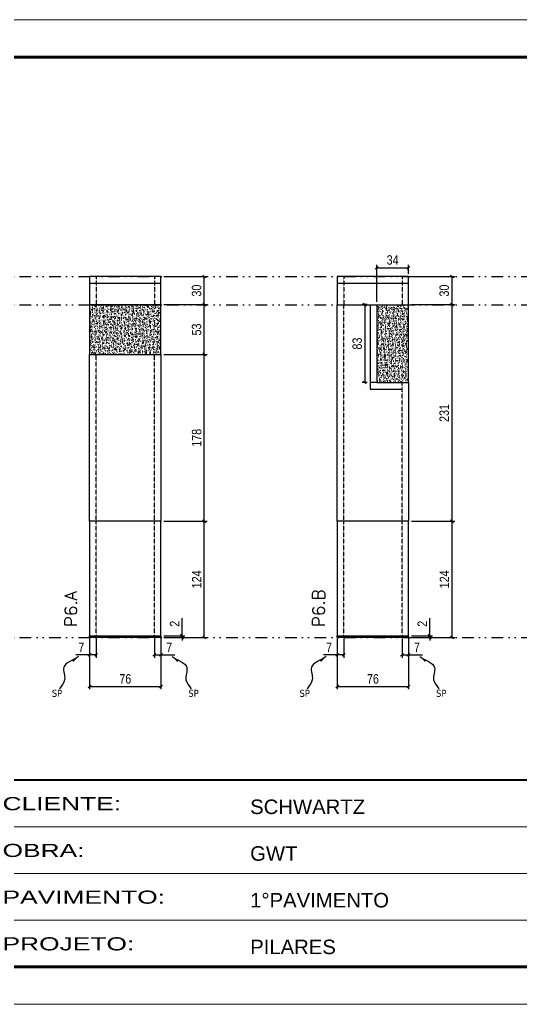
# Model space of a CAD drawing. Extents: x 13770 to 23315, y 867 to 16997.
# Drawn here: x 14839 to 15374, y 12353 to 13403 of the extents above; entities that cross this region are included whole.
import ezdxf

# ---------------------------------------------------------------- set-up
doc = ezdxf.new("R2010")
doc.units = 0
for name, pattern in [('CONTINUO', [0]), ('DASHED', [0.75, 0.5, -0.25]), ('DIVIDE2', [0.625, 0.25, -0.125, 0, -0.125, 0, -0.125]), ('HIDDEN', [0.375, 0.25, -0.125])]:
    doc.linetypes.add(name, pattern=pattern)
for name, color, linetype in [('COTA', 241, 'Continuous'), ('Nível', 160, 'Continuous'), ('Painéis', 200, 'Continuous'), ('SARR_2.2x7', 40, 'Continuous'), ('Sarrafo de Pressão', 42, 'HIDDEN'), ('texto', 7, 'Continuous')]:
    doc.layers.add(name, color=color, linetype=linetype)
for name, color, linetype, lineweight in [('Folhas', 255, 'Continuous', 9), ('SARRAFO DE PRESSAO', 251, 'DASHED', 9), ('Texto Seção', 7, 'Continuous', 15)]:
    doc.layers.add(name, color=color, linetype=linetype, lineweight=lineweight)
doc.styles.add('ARIAL', font='arial.ttf')
doc.styles.add('COTA TECNICA', font='techl___.ttf', dxfattribs={"height": 10})
doc.styles.add('COTA TECNICA-50', font='techl___.ttf', dxfattribs={"height": 10})
doc.styles.add('REGUA-120', font='ROMANS.shx', dxfattribs={"height": 15})
doc.styles.get("Standard").update_dxf_attribs({"font": 'arial.ttf'})
doc.styles.add('Tecnologia', font='')
doc.styles.get('Tecnologia').set_extended_font_data('Forgotten Futurist')
doc.dimstyles.new('COTA PAINEL-50', dxfattribs={"dimtxt": 10, "dimasz": 3, "dimexe": 3, "dimexo": 3, "dimgap": 3, "dimtad": 1, "dimdec": 1, "dimzin": 12, "dimdsep": 46, "dimtxsty": 'COTA TECNICA-50', "dimblk1": 'OBLIQUE', "dimblk2": 'OBLIQUE', "dimsah": 1, "dimcen": 0.9, "dimclrd": 4, "dimclre": 4, "dimclrt": 240, "dimadec": 1, "dimazin": 3, "dimtfac": 1, "dimtdec": 1, "dimtmove": 0, "dimatfit": 3, "dimfxl": 1, "dimtolj": 1, "dimtzin": 12, "dimarcsym": 0})
doc.dimstyles.new('PAINEL', dxfattribs={"dimtxt": 10, "dimasz": 3, "dimexe": 3, "dimexo": 3, "dimgap": 3, "dimtad": 1, "dimdec": 1, "dimzin": 12, "dimdsep": 46, "dimtxsty": 'COTA TECNICA', "dimblk1": 'OBLIQUE', "dimblk2": 'OBLIQUE', "dimsah": 1, "dimcen": 0.9, "dimclrd": 4, "dimclre": 4, "dimclrt": 240, "dimadec": 1, "dimazin": 3, "dimtfac": 1, "dimtdec": 1, "dimtmove": 0, "dimatfit": 3, "dimfxl": 1, "dimtolj": 1, "dimtzin": 12, "dimarcsym": 0})
doc.dimstyles.get("Standard").update_dxf_attribs({"dimtxt": 0.18, "dimasz": 0.18, "dimexe": 0.18, "dimexo": 0.0625, "dimgap": 0.09, "dimtad": 0, "dimtih": 1, "dimtoh": 1, "dimdec": 4, "dimzin": 0, "dimdsep": 46, "dimtxsty": 'Standard', "dimcen": 0.09, "dimadec": 0, "dimazin": 0, "dimtfac": 1, "dimtdec": 4, "dimtofl": 0, "dimtmove": 0, "dimatfit": 3, "dimfxl": 1, "dimtolj": 1, "dimtzin": 0, "dimarcsym": 0})

# ---------------------------------------------------------------- blocks, each defined once
blk = doc.blocks.new('9999999999')
at = {"color": 30, "linetype": 'CONTINUO'}
for p, q in [((98564.6, 34379.6), (99584, 34379.6)), ((98564.6, 34329.8), (99488, 34329.8)), ((98564.6, 34280), (99488, 34280))]:
    blk.add_line(p, q, dxfattribs=at)
at = {"color": 30, "linetype": 'CONTINUO', "const_width": 2}
blk.add_lwpolyline([(99584, 34230.2), (99584, 34414.4, 0.414214), (99569, 34429.4), (98229, 34429.4, 0.414214), (98214, 34414.4), (98214, 34245.2, 0.414214), (98229, 34230.2), (99584, 34230.2)], format="xyb", dxfattribs=at)
at = {"layer": 'Folhas'}
blk.add_lwpolyline([(98139, 34190.2), (99624, 34190.2), (99624, 35240.2), (98139, 35240.2)], close=True, dxfattribs=at)
at = {"layer": 'Folhas', "color": 30, "const_width": 3}
blk.add_lwpolyline([(98214, 34230.2), (99584, 34230.2), (99584, 35200.2), (98214, 35200.2)], close=True, dxfattribs=at)
at = {"color": 7, "linetype": 'Continuous', "ltscale": 5, "style": 'ARIAL'}
for s, height, p in [('SCHWARTZ', 15.48, (98837.7, 34393.1)), ('GWT', 15.48, (98837.7, 34343.3)), ('1°PAVIMENTO', 15.483, (98837.7, 34293.5)), ('PILARES', 15.48, (98837.7, 34243.7))]:
    blk.add_text(s, height=height, dxfattribs=at).set_placement(p)
at = {"layer": 'Folhas', "color": 7, "style": 'Tecnologia', "width": 1.5}
for s, p in [('CLIENTE:', (98573.7, 34397.2)), ('OBRA:', (98573.7, 34347.3)), ('PAVIMENTO:', (98573.7, 34297.5)), ('PROJETO:', (98573.7, 34247.7))]:
    blk.add_text(s, height=14, dxfattribs=at).set_placement(p)
blk = doc.blocks.new('_Oblique')
at = {"color": 0, "linetype": 'ByBlock', "lineweight": -2}
blk.add_line((-0.5, -0.5), (0.5, 0.5), dxfattribs=at)
blk = doc.blocks.new('*D253')
at = {"layer": 'COTA', "color": 4, "lineweight": -2, "transparency": 16777216}
for p, q in [((14913.6, 12742.9), (14913.6, 12688.7)), ((14989.6, 12742.9), (14989.6, 12688.7)), ((14913.6, 12691.7), (14989.6, 12691.7))]:
    blk.add_line(p, q, dxfattribs=at)
at = {"layer": 'Defpoints', "color": 0, "transparency": 16777216}
for p in [(14913.6, 12745.9), (14989.6, 12745.9), (14989.6, 12691.7)]:
    blk.add_point(p, dxfattribs=at)
at = {"layer": 'COTA', "color": 4, "lineweight": -2, "transparency": 16777216, "xscale": 3, "yscale": 3, "zscale": 3, "rotation": 180}
blk.add_blockref('_Oblique', (14913.6, 12691.7), dxfattribs=at)
at = {"layer": 'COTA', "color": 4, "lineweight": -2, "transparency": 16777216, "xscale": 3, "yscale": 3, "zscale": 3}
blk.add_blockref('_Oblique', (14989.6, 12691.7), dxfattribs=at)
at = {"layer": 'COTA', "color": 240, "transparency": 16777216, "insert": (14951.6, 12699.8), "char_height": 10, "attachment_point": 5, "style": 'COTA TECNICA'}
blk.add_mtext('\\A1;76', dxfattribs=at)
blk = doc.blocks.new('*D254')
at = {"layer": 'COTA', "color": 4, "lineweight": -2, "transparency": 16777216}
for p, q in [((14992.6, 12867.9), (15038.8, 12867.9)), ((15035.8, 12743.9), (15035.8, 12867.9)), ((14992.6, 12743.9), (15038.8, 12743.9))]:
    blk.add_line(p, q, dxfattribs=at)
at = {"layer": 'Defpoints', "color": 0, "transparency": 16777216}
for p in [(14989.6, 12867.9), (15035.8, 12867.9), (14989.6, 12743.9)]:
    blk.add_point(p, dxfattribs=at)
at = {"layer": 'COTA', "color": 4, "lineweight": -2, "transparency": 16777216, "xscale": 3, "yscale": 3, "zscale": 3}
for p, rotation in [((15035.8, 12867.9), 90), ((15035.8, 12743.9), 270)]:
    blk.add_blockref('_Oblique', p, dxfattribs=dict(at, rotation=rotation))
at = {"layer": 'COTA', "color": 240, "transparency": 16777216, "insert": (15027.7, 12805.9), "char_height": 10, "attachment_point": 5, "rotation": 90, "style": 'COTA TECNICA-50'}
blk.add_mtext('\\A1;124', dxfattribs=at)
blk = doc.blocks.new('*D255')
at = {"layer": 'COTA', "color": 4, "lineweight": -2, "transparency": 16777216}
for p, q in [((15012.1, 12745.9), (15012.1, 12764.7)), ((14992.6, 12745.9), (15015.1, 12745.9)), ((14992.6, 12743.9), (15015.1, 12743.9)), ((15012.1, 12743.9), (15012.1, 12745.9)), ((15012.1, 12743.9), (15012.1, 12740.9))]:
    blk.add_line(p, q, dxfattribs=at)
at = {"layer": 'Defpoints', "color": 0, "transparency": 16777216}
for p in [(14989.6, 12745.9), (14989.6, 12743.9), (15012.1, 12743.9)]:
    blk.add_point(p, dxfattribs=at)
at = {"layer": 'COTA', "color": 4, "lineweight": -2, "transparency": 16777216, "xscale": 3, "yscale": 3, "zscale": 3}
for p, rotation in [((15012.1, 12745.9), 270), ((15012.1, 12743.9), 90)]:
    blk.add_blockref('_Oblique', p, dxfattribs=dict(at, rotation=rotation))
at = {"layer": 'COTA', "color": 240, "transparency": 16777216, "insert": (15004.1, 12758.6), "char_height": 10, "attachment_point": 5, "rotation": 90, "style": 'COTA TECNICA-50'}
blk.add_mtext('\\A1;2', dxfattribs=at)
blk = doc.blocks.new('*D261')
at = {"layer": 'COTA', "color": 4, "linetype": 'ByBlock', "lineweight": -2, "transparency": 16777216}
for p, q in [((14992.6, 13045.9), (15038.8, 13045.9)), ((15035.8, 12867.9), (15035.8, 13045.9)), ((14992.6, 12867.9), (15038.8, 12867.9))]:
    blk.add_line(p, q, dxfattribs=at)
at = {"layer": 'Defpoints', "color": 0, "linetype": 'ByBlock', "transparency": 16777216}
for p in [(14989.6, 13045.9), (15035.8, 13045.9), (14989.6, 12867.9)]:
    blk.add_point(p, dxfattribs=at)
at = {"layer": 'COTA', "color": 4, "linetype": 'ByBlock', "lineweight": -2, "transparency": 16777216, "xscale": 3, "yscale": 3, "zscale": 3}
for p, rotation in [((15035.8, 13045.9), 90), ((15035.8, 12867.9), 270)]:
    blk.add_blockref('_Oblique', p, dxfattribs=dict(at, rotation=rotation))
at = {"layer": 'COTA', "color": 240, "linetype": 'ByBlock', "transparency": 16777216, "insert": (15027.7, 12956.9), "char_height": 10, "attachment_point": 5, "rotation": 90, "style": 'COTA TECNICA'}
blk.add_mtext('\\A1;178', dxfattribs=at)
blk = doc.blocks.new('*D256')
at = {"layer": 'COTA', "color": 4, "lineweight": -2, "transparency": 16777216}
for p, q in [((14913.6, 12740.9), (14913.6, 12722.4)), ((14920.6, 12742.9), (14920.6, 12722.4)), ((14913.6, 12725.4), (14898.8, 12725.4)), ((14920.6, 12725.4), (14913.6, 12725.4))]:
    blk.add_line(p, q, dxfattribs=at)
at = {"layer": 'Defpoints', "color": 0, "transparency": 16777216}
for p in [(14913.6, 12743.9), (14920.6, 12745.9), (14913.6, 12725.4)]:
    blk.add_point(p, dxfattribs=at)
at = {"layer": 'COTA', "color": 4, "lineweight": -2, "transparency": 16777216, "xscale": 3, "yscale": 3, "zscale": 3, "rotation": 180}
blk.add_blockref('_Oblique', (14913.6, 12725.4), dxfattribs=at)
at = {"layer": 'COTA', "color": 4, "lineweight": -2, "transparency": 16777216, "xscale": 3, "yscale": 3, "zscale": 3}
blk.add_blockref('_Oblique', (14920.6, 12725.4), dxfattribs=at)
at = {"layer": 'COTA', "color": 240, "transparency": 16777216, "insert": (14904.7, 12733.4), "char_height": 10, "attachment_point": 5, "style": 'COTA TECNICA-50'}
blk.add_mtext('\\A1;7', dxfattribs=at)
blk = doc.blocks.new('*D257')
at = {"layer": 'COTA', "color": 4, "lineweight": -2, "transparency": 16777216}
for p, q in [((14982.6, 12742.9), (14982.6, 12722.4)), ((14989.6, 12740.9), (14989.6, 12722.4)), ((14982.6, 12725.4), (14989.6, 12725.4)), ((14989.6, 12725.4), (15004.3, 12725.4))]:
    blk.add_line(p, q, dxfattribs=at)
at = {"layer": 'Defpoints', "color": 0, "transparency": 16777216}
for p in [(14982.6, 12745.9), (14989.6, 12743.9), (14989.6, 12725.4)]:
    blk.add_point(p, dxfattribs=at)
at = {"layer": 'COTA', "color": 4, "lineweight": -2, "transparency": 16777216, "xscale": 3, "yscale": 3, "zscale": 3, "rotation": 180}
blk.add_blockref('_Oblique', (14982.6, 12725.4), dxfattribs=at)
at = {"layer": 'COTA', "color": 4, "lineweight": -2, "transparency": 16777216, "xscale": 3, "yscale": 3, "zscale": 3}
blk.add_blockref('_Oblique', (14989.6, 12725.4), dxfattribs=at)
at = {"layer": 'COTA', "color": 240, "transparency": 16777216, "insert": (14998.4, 12733.4), "char_height": 10, "attachment_point": 5, "style": 'COTA TECNICA-50'}
blk.add_mtext('\\A1;7', dxfattribs=at)
blk = doc.blocks.new('*D258')
at = {"layer": 'COTA', "color": 4, "lineweight": -2, "transparency": 16777216}
for p, q in [((14992.6, 13098.9), (15038.8, 13098.9)), ((15035.8, 13045.9), (15035.8, 13098.9)), ((14992.6, 13045.9), (15038.8, 13045.9))]:
    blk.add_line(p, q, dxfattribs=at)
at = {"layer": 'Defpoints', "color": 0, "transparency": 16777216}
for p in [(14989.6, 13098.9), (15035.8, 13098.9), (14989.6, 13045.9)]:
    blk.add_point(p, dxfattribs=at)
at = {"layer": 'COTA', "color": 4, "lineweight": -2, "transparency": 16777216, "xscale": 3, "yscale": 3, "zscale": 3}
for p, rotation in [((15035.8, 13098.9), 90), ((15035.8, 13045.9), 270)]:
    blk.add_blockref('_Oblique', p, dxfattribs=dict(at, rotation=rotation))
at = {"layer": 'COTA', "color": 240, "transparency": 16777216, "insert": (15027.6, 13072.4), "char_height": 10, "attachment_point": 5, "rotation": 90, "style": 'COTA TECNICA'}
blk.add_mtext('\\A1;53', dxfattribs=at)
blk = doc.blocks.new('*D262')
at = {"layer": 'COTA', "color": 4, "lineweight": -2, "transparency": 16777216}
for p, q in [((14992.6, 13128.9), (15038.8, 13128.9)), ((15035.8, 13098.9), (15035.8, 13128.9)), ((14992.6, 13098.9), (15038.8, 13098.9))]:
    blk.add_line(p, q, dxfattribs=at)
at = {"layer": 'Defpoints', "color": 0, "transparency": 16777216}
for p in [(14989.6, 13128.9), (15035.8, 13128.9), (14989.6, 13098.9)]:
    blk.add_point(p, dxfattribs=at)
at = {"layer": 'COTA', "color": 4, "lineweight": -2, "transparency": 16777216, "xscale": 3, "yscale": 3, "zscale": 3}
for p, rotation in [((15035.8, 13128.9), 90), ((15035.8, 13098.9), 270)]:
    blk.add_blockref('_Oblique', p, dxfattribs=dict(at, rotation=rotation))
at = {"layer": 'COTA', "color": 240, "transparency": 16777216, "insert": (15027.6, 13113.9), "char_height": 10, "attachment_point": 5, "rotation": 90, "style": 'COTA TECNICA'}
blk.add_mtext('\\A1;30', dxfattribs=at)
blk = doc.blocks.new('*D266')
at = {"layer": 'COTA', "color": 4, "lineweight": -2, "transparency": 16777216}
for p, q in [((15177.6, 12742.9), (15177.6, 12688.7)), ((15253.6, 12742.9), (15253.6, 12688.7)), ((15177.6, 12691.7), (15253.6, 12691.7))]:
    blk.add_line(p, q, dxfattribs=at)
at = {"layer": 'Defpoints', "color": 0, "transparency": 16777216}
for p in [(15177.6, 12745.9), (15253.6, 12745.9), (15253.6, 12691.7)]:
    blk.add_point(p, dxfattribs=at)
at = {"layer": 'COTA', "color": 4, "lineweight": -2, "transparency": 16777216, "xscale": 3, "yscale": 3, "zscale": 3, "rotation": 180}
blk.add_blockref('_Oblique', (15177.6, 12691.7), dxfattribs=at)
at = {"layer": 'COTA', "color": 4, "lineweight": -2, "transparency": 16777216, "xscale": 3, "yscale": 3, "zscale": 3}
blk.add_blockref('_Oblique', (15253.6, 12691.7), dxfattribs=at)
at = {"layer": 'COTA', "color": 240, "transparency": 16777216, "insert": (15215.6, 12699.8), "char_height": 10, "attachment_point": 5, "style": 'COTA TECNICA'}
blk.add_mtext('\\A1;76', dxfattribs=at)
blk = doc.blocks.new('*D267')
at = {"layer": 'COTA', "color": 4, "lineweight": -2, "transparency": 16777216}
for p, q in [((15256.6, 12867.9), (15302.9, 12867.9)), ((15299.9, 12743.9), (15299.9, 12867.9)), ((15256.6, 12743.9), (15302.9, 12743.9))]:
    blk.add_line(p, q, dxfattribs=at)
at = {"layer": 'Defpoints', "color": 0, "transparency": 16777216}
for p in [(15253.6, 12867.9), (15299.9, 12867.9), (15253.6, 12743.9)]:
    blk.add_point(p, dxfattribs=at)
at = {"layer": 'COTA', "color": 4, "lineweight": -2, "transparency": 16777216, "xscale": 3, "yscale": 3, "zscale": 3}
for p, rotation in [((15299.9, 12867.9), 90), ((15299.9, 12743.9), 270)]:
    blk.add_blockref('_Oblique', p, dxfattribs=dict(at, rotation=rotation))
at = {"layer": 'COTA', "color": 240, "transparency": 16777216, "insert": (15291.8, 12805.9), "char_height": 10, "attachment_point": 5, "rotation": 90, "style": 'COTA TECNICA-50'}
blk.add_mtext('\\A1;124', dxfattribs=at)
blk = doc.blocks.new('*D268')
at = {"layer": 'COTA', "color": 4, "lineweight": -2, "transparency": 16777216}
for p, q in [((15276.1, 12745.9), (15276.1, 12764.7)), ((15256.6, 12745.9), (15279.1, 12745.9)), ((15256.6, 12743.9), (15279.1, 12743.9)), ((15276.1, 12743.9), (15276.1, 12745.9)), ((15276.1, 12743.9), (15276.1, 12740.9))]:
    blk.add_line(p, q, dxfattribs=at)
at = {"layer": 'Defpoints', "color": 0, "transparency": 16777216}
for p in [(15253.6, 12745.9), (15253.6, 12743.9), (15276.1, 12743.9)]:
    blk.add_point(p, dxfattribs=at)
at = {"layer": 'COTA', "color": 4, "lineweight": -2, "transparency": 16777216, "xscale": 3, "yscale": 3, "zscale": 3}
for p, rotation in [((15276.1, 12745.9), 270), ((15276.1, 12743.9), 90)]:
    blk.add_blockref('_Oblique', p, dxfattribs=dict(at, rotation=rotation))
at = {"layer": 'COTA', "color": 240, "transparency": 16777216, "insert": (15268.1, 12758.6), "char_height": 10, "attachment_point": 5, "rotation": 90, "style": 'COTA TECNICA-50'}
blk.add_mtext('\\A1;2', dxfattribs=at)
blk = doc.blocks.new('*D264')
at = {"layer": 'COTA', "color": 4, "lineweight": -2, "transparency": 16777216}
for p, q in [((15177.6, 12740.9), (15177.6, 12722.4)), ((15184.6, 12742.9), (15184.6, 12722.4)), ((15177.6, 12725.4), (15162.9, 12725.4)), ((15184.6, 12725.4), (15177.6, 12725.4))]:
    blk.add_line(p, q, dxfattribs=at)
at = {"layer": 'Defpoints', "color": 0, "transparency": 16777216}
for p in [(15177.6, 12743.9), (15184.6, 12745.9), (15177.6, 12725.4)]:
    blk.add_point(p, dxfattribs=at)
at = {"layer": 'COTA', "color": 4, "lineweight": -2, "transparency": 16777216, "xscale": 3, "yscale": 3, "zscale": 3, "rotation": 180}
blk.add_blockref('_Oblique', (15177.6, 12725.4), dxfattribs=at)
at = {"layer": 'COTA', "color": 4, "lineweight": -2, "transparency": 16777216, "xscale": 3, "yscale": 3, "zscale": 3}
blk.add_blockref('_Oblique', (15184.6, 12725.4), dxfattribs=at)
at = {"layer": 'COTA', "color": 240, "transparency": 16777216, "insert": (15168.8, 12733.4), "char_height": 10, "attachment_point": 5, "style": 'COTA TECNICA-50'}
blk.add_mtext('\\A1;7', dxfattribs=at)
blk = doc.blocks.new('*D265')
at = {"layer": 'COTA', "color": 4, "lineweight": -2, "transparency": 16777216}
for p, q in [((15246.6, 12742.9), (15246.6, 12722.4)), ((15253.6, 12740.9), (15253.6, 12722.4)), ((15246.6, 12725.4), (15253.6, 12725.4)), ((15253.6, 12725.4), (15268.4, 12725.4))]:
    blk.add_line(p, q, dxfattribs=at)
at = {"layer": 'Defpoints', "color": 0, "transparency": 16777216}
for p in [(15246.6, 12745.9), (15253.6, 12743.9), (15253.6, 12725.4)]:
    blk.add_point(p, dxfattribs=at)
at = {"layer": 'COTA', "color": 4, "lineweight": -2, "transparency": 16777216, "xscale": 3, "yscale": 3, "zscale": 3, "rotation": 180}
blk.add_blockref('_Oblique', (15246.6, 12725.4), dxfattribs=at)
at = {"layer": 'COTA', "color": 4, "lineweight": -2, "transparency": 16777216, "xscale": 3, "yscale": 3, "zscale": 3}
blk.add_blockref('_Oblique', (15253.6, 12725.4), dxfattribs=at)
at = {"layer": 'COTA', "color": 240, "transparency": 16777216, "insert": (15262.5, 12733.4), "char_height": 10, "attachment_point": 5, "style": 'COTA TECNICA-50'}
blk.add_mtext('\\A1;7', dxfattribs=at)
blk = doc.blocks.new('*D269')
at = {"layer": 'COTA', "color": 4, "lineweight": -2, "transparency": 16777216}
for p, q in [((15256.6, 13128.9), (15302.9, 13128.9)), ((15299.9, 13098.9), (15299.9, 13128.9)), ((15256.6, 13098.9), (15302.9, 13098.9))]:
    blk.add_line(p, q, dxfattribs=at)
at = {"layer": 'Defpoints', "color": 0, "transparency": 16777216}
for p in [(15253.6, 13128.9), (15299.9, 13128.9), (15253.6, 13098.9)]:
    blk.add_point(p, dxfattribs=at)
at = {"layer": 'COTA', "color": 4, "lineweight": -2, "transparency": 16777216, "xscale": 3, "yscale": 3, "zscale": 3}
for p, rotation in [((15299.9, 13128.9), 90), ((15299.9, 13098.9), 270)]:
    blk.add_blockref('_Oblique', p, dxfattribs=dict(at, rotation=rotation))
at = {"layer": 'COTA', "color": 240, "transparency": 16777216, "insert": (15291.6, 13113.9), "char_height": 10, "attachment_point": 5, "rotation": 90, "style": 'COTA TECNICA'}
blk.add_mtext('\\A1;30', dxfattribs=at)
blk = doc.blocks.new('*D270')
at = {"layer": 'COTA', "color": 4, "lineweight": -2, "transparency": 16777216}
for p, q in [((15256.6, 13098.9), (15302.9, 13098.9)), ((15299.9, 12867.9), (15299.9, 13098.9)), ((15256.6, 12867.9), (15302.9, 12867.9))]:
    blk.add_line(p, q, dxfattribs=at)
at = {"layer": 'Defpoints', "color": 0, "transparency": 16777216}
for p in [(15253.6, 13098.9), (15299.9, 13098.9), (15253.6, 12867.9)]:
    blk.add_point(p, dxfattribs=at)
at = {"layer": 'COTA', "color": 4, "lineweight": -2, "transparency": 16777216, "xscale": 3, "yscale": 3, "zscale": 3}
for p, rotation in [((15299.9, 13098.9), 90), ((15299.9, 12867.9), 270)]:
    blk.add_blockref('_Oblique', p, dxfattribs=dict(at, rotation=rotation))
at = {"layer": 'COTA', "color": 240, "transparency": 16777216, "insert": (15291.6, 12983.4), "char_height": 10, "attachment_point": 5, "rotation": 90, "style": 'COTA TECNICA'}
blk.add_mtext('\\A1;231', dxfattribs=at)
blk = doc.blocks.new('*D271')
at = {"layer": 'COTA', "color": 4, "lineweight": -2, "transparency": 16777216}
for p, q in [((15219.6, 13101.9), (15219.6, 13141.2)), ((15219.6, 13138.2), (15253.6, 13138.2)), ((15253.6, 13131.9), (15253.6, 13141.2))]:
    blk.add_line(p, q, dxfattribs=at)
at = {"layer": 'Defpoints', "color": 0, "transparency": 16777216}
for p in [(15253.6, 13138.2), (15253.6, 13128.9), (15219.6, 13098.9)]:
    blk.add_point(p, dxfattribs=at)
at = {"layer": 'COTA', "color": 4, "lineweight": -2, "transparency": 16777216, "xscale": 3, "yscale": 3, "zscale": 3, "rotation": 180}
blk.add_blockref('_Oblique', (15219.6, 13138.2), dxfattribs=at)
at = {"layer": 'COTA', "color": 4, "lineweight": -2, "transparency": 16777216, "xscale": 3, "yscale": 3, "zscale": 3}
blk.add_blockref('_Oblique', (15253.6, 13138.2), dxfattribs=at)
at = {"layer": 'COTA', "color": 240, "transparency": 16777216, "insert": (15236.6, 13146.5), "char_height": 10, "attachment_point": 5, "style": 'COTA TECNICA'}
blk.add_mtext('\\A1;34', dxfattribs=at)
blk = doc.blocks.new('*D272')
at = {"layer": 'COTA', "color": 4, "lineweight": -2, "transparency": 16777216}
for p, q in [((15209.6, 13098.9), (15204, 13098.9)), ((15207, 13098.9), (15207, 13015.9)), ((15209.6, 13015.9), (15204, 13015.9))]:
    blk.add_line(p, q, dxfattribs=at)
at = {"layer": 'Defpoints', "color": 0, "transparency": 16777216}
for p in [(15212.6, 13098.9), (15207, 13015.9), (15212.6, 13015.9)]:
    blk.add_point(p, dxfattribs=at)
at = {"layer": 'COTA', "color": 4, "lineweight": -2, "transparency": 16777216, "xscale": 3, "yscale": 3, "zscale": 3}
for p, rotation in [((15207, 13098.9), 90), ((15207, 13015.9), 270)]:
    blk.add_blockref('_Oblique', p, dxfattribs=dict(at, rotation=rotation))
at = {"layer": 'COTA', "color": 240, "transparency": 16777216, "insert": (15198.8, 13057.4), "char_height": 10, "attachment_point": 5, "rotation": 90, "style": 'COTA TECNICA'}
blk.add_mtext('\\A1;83', dxfattribs=at)

msp = doc.modelspace()

# ---------------------------------------------------------------- hatches: boundary and pattern name
at = {"layer": 'COTA'}
h = msp.add_hatch(dxfattribs=at)
h.set_pattern_fill('AR-CONC', color=256, scale=0.03)
h.set_pattern_definition([(50, (-4539.5395, -2297.15), (5.4655401, -0.4781726), [0.5715, -6.2865]), (355, (-4539.5395, -2297.15), (-1.0573026, 5.7317054), [0.4572, -5.0292175]), (100.451445, (-4539.084, -2297.19), (4.4082374, 5.2535326), [0.4857003, -5.3427073]), (46.1842, (-4539.5395, -2295.626), (8.1323712, -1.2612698), [0.85725, -9.42975]), (96.635558, (-4538.862, -2295.731), (7.122124, 7.4227837), [0.7285507, -8.0140682]), (351.18415, (-4539.5395, -2295.626), (7.122124, 7.4227837), [0.685799, -7.543792]), (21, (-4538.7775, -2296.007), (4.5484317, -3.06795595), [0.5715, -6.2865]), (326, (-4538.7775, -2296.007), (1.8540609, 5.525639), [0.4572, -5.0292]), (71.451445, (-4538.3984, -2296.263), (6.4024926, 2.4576831), [0.4857003, -5.3426981]), (37.5, (-4539.5395, -2297.1502), (0.0926581, 2.53665117), [0, -4.96824, 0, -5.1054, 0, -5.04825]), (7.5, (-4539.5395, -2297.1502), (2.00458988, 3.00541724), [0, -2.91084, 0, -4.85394, 0, -1.92405]), (327.5, (-4541.2387, -2297.1502), (4.06771786, -0.17186232), [0, -1.905, 0, -5.9436, 0, -7.8867]), (317.5, (-4542.0007, -2297.1502), (4.44387544, 0.76279473), [0, -2.4765, 0, -3.94716, 0, -5.6007])])
h.paths.add_polyline_path([(14989.56, 13045.88), (14989.56, 13098.88), (14913.56, 13098.88), (14913.56, 13045.88)])
h = msp.add_hatch(dxfattribs=at)
h.set_pattern_fill('AR-CONC', color=256, scale=0.03)
h.set_pattern_definition([(50, (-88.8335, 0), (5.4655401, -0.4781726), [0.5715, -6.2865]), (355, (-88.8335, 0), (-1.0573026, 5.7317054), [0.4572, -5.0292175]), (100.451445, (-88.378, -0.04), (4.4082374, 5.2535326), [0.4857003, -5.3427073]), (46.1842, (-88.8335, 1.524), (8.1323712, -1.2612698), [0.85725, -9.42975]), (96.635558, (-88.156, 1.419), (7.122124, 7.4227837), [0.7285507, -8.0140682]), (351.18415, (-88.8335, 1.524), (7.122124, 7.4227837), [0.685799, -7.543792]), (21, (-88.0715, 1.143), (4.5484317, -3.0679559), [0.5715, -6.2865]), (326, (-88.0715, 1.143), (1.8540609, 5.525639), [0.4572, -5.0292]), (71.451445, (-87.6925, 0.8873), (6.4024926, 2.457683), [0.4857003, -5.3426981]), (37.5, (-88.8335, 0), (0.0926581, 2.53665117), [0, -4.96824, 0, -5.1054, 0, -5.04825]), (7.5, (-88.8335, 0), (2.00458988, 3.00541724), [0, -2.91084, 0, -4.85394, 0, -1.92405]), (327.5, (-90.5328, 0), (4.06771786, -0.17186232), [0, -1.905, 0, -5.9436, 0, -7.8867]), (317.5, (-91.2948, 0), (4.44387544, 0.7627947), [0, -2.4765, 0, -3.94716, 0, -5.6007])])
h.paths.add_polyline_path([(15219.62, 13015.88), (15253.62, 13015.88), (15253.62, 13098.88), (15219.62, 13098.88)])

# ---------------------------------------------------------------- linework, layer by layer
for p, q in [((15253.62, 13015.88), (15253.62, 13098.88)), ((15219.62, 13015.88), (15212.62, 13015.88)), ((15212.62, 13015.88), (15212.62, 13008.88))]:
    msp.add_line(p, q, dxfattribs=at)
msp.add_lwpolyline([(14913.56, 13045.88), (14989.56, 13045.88), (14989.56, 13098.88), (14913.56, 13098.88)], close=True, dxfattribs=at)
at = {"layer": 'Nível', "color": 4, "linetype": 'DIVIDE2', "ltscale": 50}
for p, q in [((13769.54, 13128.88), (15871, 13128.88)), ((13769.54, 13098.88), (21112.79, 13098.88)), ((13769.54, 12743.88), (21112.79, 12743.88))]:
    msp.add_line(p, q, dxfattribs=at)
at = {"layer": 'Painéis'}
for p, q in [((15177.62, 12867.88), (15177.62, 13098.88)), ((15219.62, 13098.88), (15219.62, 13015.88)), ((15219.62, 13015.88), (15253.62, 13015.88)), ((15253.62, 13015.88), (15253.62, 12867.88)), ((15253.62, 12867.88), (15177.62, 12867.88))]:
    msp.add_line(p, q, dxfattribs=at)
for points in [[(14913.56, 13098.88), (14989.56, 13098.88), (14989.56, 13128.88), (14913.56, 13128.88)], [(15177.62, 13098.88), (15253.62, 13098.88), (15253.62, 13128.88), (15177.62, 13128.88)], [(14913.56, 13045.88), (14989.56, 13045.88), (14989.56, 12867.88), (14913.56, 12867.88)], [(14913.56, 12745.88), (14989.56, 12745.88), (14989.56, 12867.88), (14913.56, 12867.88)], [(15177.62, 12745.88), (15253.62, 12745.88), (15253.62, 12867.88), (15177.62, 12867.88)], [(14913.56, 12745.88), (14989.56, 12745.88), (14989.56, 12743.88), (14913.56, 12743.88)], [(15177.62, 12745.88), (15253.62, 12745.88), (15253.62, 12743.88), (15177.62, 12743.88)]]:
    msp.add_lwpolyline(points, close=True, dxfattribs=at)
at = {"layer": 'SARR_2.2x7', "linetype": 'ByBlock'}
for p, q in [((14913.56, 13121.88), (14989.56, 13121.88)), ((15177.62, 13121.88), (15253.62, 13121.88)), ((15212.62, 13098.88), (15212.62, 13015.88)), ((15212.62, 13008.88), (15246.62, 13008.88))]:
    msp.add_line(p, q, dxfattribs=at)
at = {"layer": 'Sarrafo de Pressão'}
for p, q in [((14920.56, 13128.88), (14920.56, 13098.88)), ((14982.56, 13128.88), (14982.56, 13098.88)), ((15184.62, 13128.88), (15184.62, 13098.88)), ((15246.62, 13128.88), (15246.62, 13098.88)), ((15184.62, 12867.88), (15184.62, 13098.88)), ((14920.56, 12867.88), (14920.56, 13045.88)), ((14982.56, 12867.88), (14982.56, 13045.88)), ((15246.62, 12867.88), (15246.62, 13015.88)), ((14920.56, 12745.88), (14920.56, 12867.88)), ((14982.56, 12745.88), (14982.56, 12867.88)), ((15184.62, 12745.88), (15184.62, 12867.88)), ((15246.62, 12745.88), (15246.62, 12867.88))]:
    msp.add_line(p, q, dxfattribs=at)

# ---------------------------------------------------------------- block references
at = {"layer": 'SARRAFO DE PRESSAO', "color": 6, "linetype": 'ByBlock'}
msp.add_blockref('9999999999', (-83752.98, -21837.41), dxfattribs=at)

# ---------------------------------------------------------------- texts
at = {"layer": 'texto', "color": 0, "char_height": 7.5, "attachment_point": 5}
for insert in [(14878.79, 12684.39), (15024.34, 12684.39), (15142.85, 12684.39), (15288.4, 12684.39)]:
    msp.add_mtext('{\\fTahoma|b0|i0|c0|p34;\\C4;SP}', dxfattribs=dict(at, insert=insert))
at = {"layer": 'Texto Seção', "char_height": 13, "width": 285.3299, "attachment_point": 7, "rotation": 90, "style": 'REGUA-120'}
for s, insert in [('P6.A', (14900.09, 12755.13)), ('P6.B', (15164.15, 12755.13))]:
    msp.add_mtext(s, dxfattribs=dict(at, insert=insert))

# ---------------------------------------------------------------- dimensions: what is measured, and where the dimension line sits
at = {"layer": 'COTA'}
for base, p1, p2, dimstyle, picture, middle in [((15253.62, 13138.23), (15219.62, 13098.88), (15253.62, 13128.88), 'PAINEL', '*D271', (15236.62, 13146.45)), ((14989.56, 12725.37), (14982.56, 12745.88), (14989.56, 12743.88), 'COTA PAINEL-50', '*D257', (14998.43, 12733.44)), ((15253.62, 12725.37), (15246.62, 12745.88), (15253.62, 12743.88), 'COTA PAINEL-50', '*D265', (15262.49, 12733.44))]:
    dim = msp.add_linear_dim(base=base, p1=p1, p2=p2, dimstyle=dimstyle, dxfattribs=at)
    dim.commit()
    dim.dimension.update_dxf_attribs({"geometry": picture, "text_midpoint": middle})
for base, p1, p2, angle, dimstyle, picture, middle in [((15035.8, 13128.88), (14989.56, 13098.88), (14989.56, 13128.88), 90, 'PAINEL', '*D262', (15027.58, 13113.88)), ((15299.86, 13128.88), (15253.62, 13098.88), (15253.62, 13128.88), 90, 'PAINEL', '*D269', (15291.64, 13113.88)), ((15035.8, 13098.88), (14989.56, 13045.88), (14989.56, 13098.88), 90, 'PAINEL', '*D258', (15027.58, 13072.38)), ((15207.03, 13015.88), (15212.62, 13098.88), (15212.62, 13015.88), 90, 'PAINEL', '*D272', (15198.78, 13057.38)), ((15299.86, 13098.88), (15253.62, 12867.88), (15253.62, 13098.88), 90, 'PAINEL', '*D270', (15291.64, 12983.38)), ((15035.8, 12867.88), (14989.56, 12743.88), (14989.56, 12867.88), 90, 'COTA PAINEL-50', '*D254', (15027.73, 12805.88)), ((15299.86, 12867.88), (15253.62, 12743.88), (15253.62, 12867.88), 90, 'COTA PAINEL-50', '*D267', (15291.79, 12805.88)), ((14913.56, 12725.37), (14920.56, 12745.88), (14913.56, 12743.88), 180, 'COTA PAINEL-50', '*D256', (14904.7, 12733.44)), ((15177.62, 12725.37), (15184.62, 12745.88), (15177.62, 12743.88), 180, 'COTA PAINEL-50', '*D264', (15168.76, 12733.44))]:
    dim = msp.add_linear_dim(base=base, p1=p1, p2=p2, angle=angle, dimstyle=dimstyle, dxfattribs=at)
    dim.commit()
    dim.dimension.update_dxf_attribs({"geometry": picture, "text_midpoint": middle})
at = {"layer": 'COTA', "linetype": 'ByBlock'}
dim = msp.add_linear_dim(base=(15035.8, 13045.88), p1=(14989.56, 12867.88), p2=(14989.56, 13045.88), angle=90, dimstyle='PAINEL', dxfattribs=at)
dim.commit()
dim.dimension.update_dxf_attribs({"geometry": '*D261', "text_midpoint": (15027.71, 12956.88)})
at = {"layer": 'COTA'}
for base, p1, p2, picture, middle in [((15012.09, 12743.88), (14989.56, 12745.88), (14989.56, 12743.88), '*D255', (15012.09, 12758.62)), ((15276.15, 12743.88), (15253.62, 12745.88), (15253.62, 12743.88), '*D268', (15276.15, 12758.62))]:
    dim = msp.add_linear_dim(base=base, p1=p1, p2=p2, angle=90, dimstyle='COTA PAINEL-50', dxfattribs=at)
    dim.commit()
    dim.dimension.update_dxf_attribs({"geometry": picture, "text_midpoint": middle, "dimtype": 160})
for base, p1, p2, picture, middle in [((14989.56, 12691.7), (14913.56, 12745.88), (14989.56, 12745.88), '*D253', (14951.56, 12699.8)), ((15253.62, 12691.7), (15177.62, 12745.88), (15253.62, 12745.88), '*D266', (15215.62, 12699.8))]:
    dim = msp.add_linear_dim(base=base, p1=p1, p2=p2, dimstyle='PAINEL', override={"dimarcsym": 2}, dxfattribs=at)
    dim.commit()
    dim.dimension.update_dxf_attribs({"geometry": picture, "text_midpoint": middle})

# ---------------------------------------------------------------- leaders
at = {"layer": 'COTA', "path_type": 1}
for points in [[(14901.74, 12723.7), (14885.95, 12711.86), (14886.88, 12698.86), (14881.32, 12689.07)], [(15001.39, 12723.7), (15017.18, 12711.86), (15016.25, 12698.86), (15021.81, 12689.07)], [(15165.79, 12723.7), (15150.01, 12711.86), (15150.93, 12698.86), (15145.38, 12689.07)], [(15265.45, 12723.7), (15281.24, 12711.86), (15280.31, 12698.86), (15285.87, 12689.07)]]:
    msp.add_leader(points, dimstyle='Standard', override={"dimasz": 8}, dxfattribs=at)

doc.saveas('drawing.dxf')
